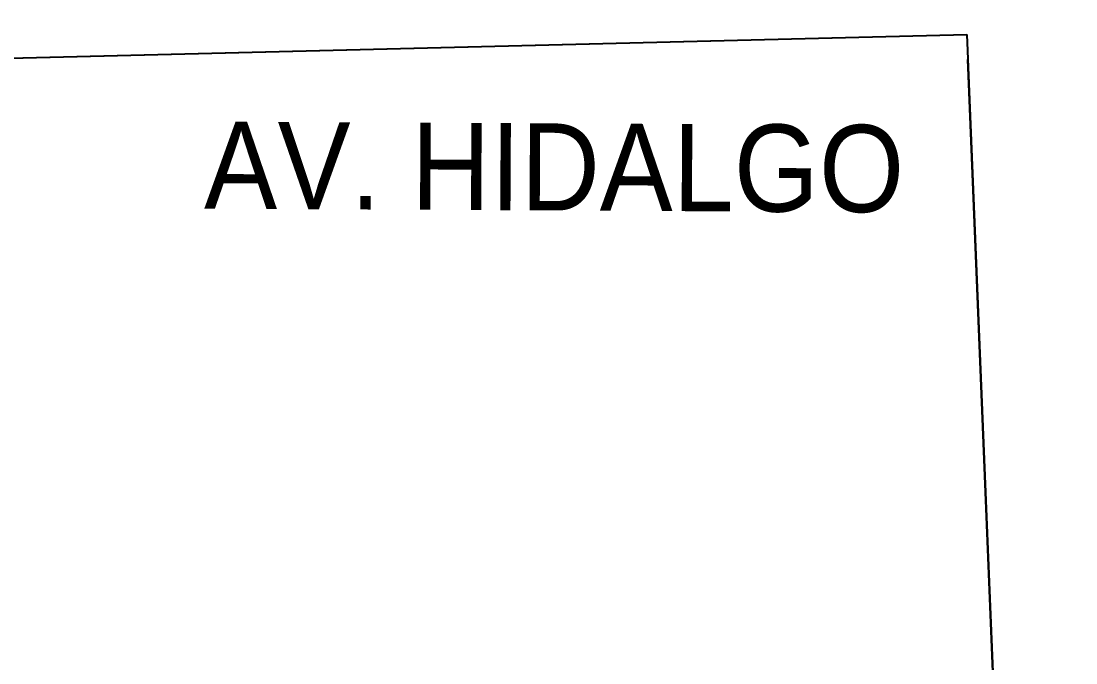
# Model space of a CAD drawing. Header units: metres. Extents: x 668617 to 675126, y 2286318 to 2293677.
# Drawn here: x 669878.14 to 669902.36, y 2287203.14 to 2287217.88 of the extents above; entities that cross this region are included whole.
import ezdxf
from ezdxf.enums import TextEntityAlignment as Align

# ---------------------------------------------------------------- set-up
doc = ezdxf.new("R2010")
doc.units = ezdxf.units.M
doc.header["$MEASUREMENT"] = 0
for name, color, linetype in [('DMTG-PB-BANQUETAS', 251, 'Continuous'), ('DMTG-PB-LOTIFICACION', 253, 'Continuous'), ('DMTG-PB-MANZANAS', 251, 'Continuous'), ('DMTG-X-NOM CALLES', 250, 'Continuous')]:
    doc.layers.add(name, color=color, linetype=linetype)
doc.styles.add('CALLE', font='arial.ttf', dxfattribs={"height": 9})

msp = doc.modelspace()

# ---------------------------------------------------------------- linework, layer by layer
at = {"layer": 'DMTG-PB-BANQUETAS'}
msp.add_lwpolyline([(669822.9442, 2287127.37419), (669903.94074, 2287129.31639), (669904.41479, 2287129.4569), (669904.8604, 2287129.67262), (669905.26451, 2287129.95664), (669905.61807, 2287130.30304), (669905.91102, 2287130.70089), (669906.13528, 2287131.14225), (669906.28576, 2287131.61315), (669906.35838, 2287132.10263), (669906.35102, 2287132.59669), (669904.24883, 2287217.3376, 0.41044147), (669900.15033, 2287221.25861), (669878.76514, 2287220.72646)], format="xyb", dxfattribs=at)
at = {"layer": 'DMTG-PB-LOTIFICACION'}
for p, q in [((669851.54573, 2287216.38056), (669899.85486, 2287217.57012)), ((669899.86885, 2287217.00197), (669903.30952, 2287132.74277))]:
    msp.add_line(p, q, dxfattribs=at)
at = {"layer": 'DMTG-PB-MANZANAS'}
msp.add_lwpolyline([(669899.85471, 2287217.57011), (669903.30952, 2287132.74277), (669853.4941, 2287131.49104), (669839.99521, 2287131.18367), (669823.35692, 2287130.72295), (669822.61137, 2287143.70037), (669821.89378, 2287154.81782), (669821.36319, 2287166.63611), (669821.06183, 2287178.63537), (669820.78646, 2287189.23468), (669820.50178, 2287199.67394), (669820.20617, 2287215.00338), (669840.33709, 2287216.02291), (669851.54573, 2287216.38056)], close=True, dxfattribs=at)

# ---------------------------------------------------------------- texts
at = {"layer": 'DMTG-X-NOM CALLES', "style": 'CALLE', "width": 0.9}
msp.add_text('AV. HIDALGO', height=2, rotation=359.699186, dxfattribs=at).set_placement((669898.41346, 2287214.4897), align=Align.MIDDLE_RIGHT)

doc.saveas('drawing.dxf')
